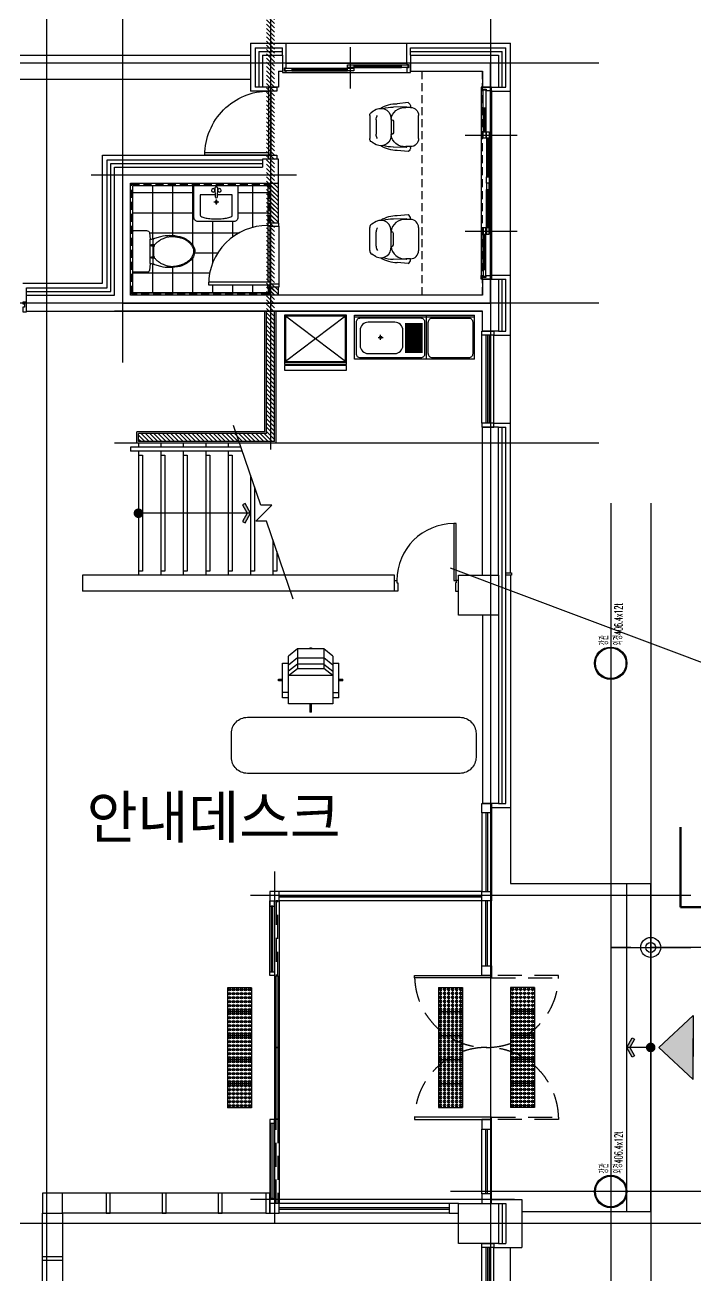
# Model space of a CAD drawing. Header units: millimetres. Extents: x 10462777 to 22643323, y 453826 to 1389191.
# Drawn here: x 11345979 to 11354362, y 593155 to 608773 of the extents above; entities that cross this region are included whole.
import ezdxf
from ezdxf.enums import TextEntityAlignment as Align

# ---------------------------------------------------------------- set-up
doc = ezdxf.new("R2010")
doc.units = ezdxf.units.MM
doc.header["$LTSCALE"] = 200
doc.header["$MEASUREMENT"] = 0
for name, pattern in [('HID', [2.3, 1.5, -0.8]), ('HIDDEN', [3.75, 2.5, -1.25]), ('HIDDENX2', [0.75, 0.5, -0.25])]:
    doc.linetypes.add(name, pattern=pattern)
doc.layers.get('0').update_dxf_attribs({"linetype": 'CONTINUOUS'})
for name, color, linetype in [('1CONTINUOUS', 1, 'CONTINUOUS'), ('4', 4, 'CONTINUOUS'), ('CEN', 1, 'CONTINUOUS'), ('COL', 2, 'CONTINUOUS'), ('column', 2, 'CONTINUOUS'), ('DIM', 4, 'CONTINUOUS'), ('door', 4, 'CONTINUOUS'), ('DOR', 6, 'CONTINUOUS'), ('E1', 4, 'CONTINUOUS'), ('EL', 9, 'CONTINUOUS'), ('ELE6', 7, 'CONTINUOUS'), ('FIN', 5, 'CONTINUOUS'), ('FUR', 8, 'CONTINUOUS'), ('HATCH', 8, 'CONTINUOUS'), ('hid', 7, 'HIDDEN'), ('park', 8, 'CONTINUOUS'), ('st', 8, 'CONTINUOUS'), ('TEX', 3, 'CONTINUOUS'), ('TEXT', 7, 'CONTINUOUS'), ('TOI', 8, 'CONTINUOUS'), ('WAL', 3, 'CONTINUOUS'), ('WID', 4, 'CONTINUOUS'), ('win', 6, 'CONTINUOUS'), ('WIN2', 5, 'CONTINUOUS'), ('단열재', 8, 'CONTINUOUS'), ('바닥타일', 5, 'CONTINUOUS'), ('외부마감', 5, 'CONTINUOUS')]:
    doc.layers.add(name, color=color, linetype=linetype)
doc.layers.add('No_Print', color=153, linetype='CONTINUOUS', plot=False)
doc.styles.add('HYwulM', font='txt.shx ', dxfattribs={"bigfont": ' whgtxt.shx'})
doc.styles.add('HY울릉도L', font='txt.shx ', dxfattribs={"bigfont": ' whgtxt.shx'})
doc.linetypes.add('BATTING', pattern='A,0.00254,-2.54,[134,ltypeshp.shx,S=2.54,R=0,X=-2.54,Y=0],-5.08,[134,ltypeshp.shx,S=2.54,R=180,X=2.54,Y=0],-2.54', length=10.16254)

# ---------------------------------------------------------------- blocks, each defined once
blk = doc.blocks.new('DIMDOT')
at = {"color": 4}
blk.add_line((-2, 0), (2, 0), dxfattribs=at)
at = {"color": 7}
for radius in [0.5, 0.25]:
    blk.add_circle((0, 0), radius, dxfattribs=at)
blk = doc.blocks.new('A$C59CD6F01')
at = {"color": 6}
for p, q in [((0, 300), (300, 300)), ((0, 0), (0, 300)), ((300, 0), (300, 300)), ((0, 0), (300, 0))]:
    blk.add_line(p, q, dxfattribs=at)
for centre in [(25, 275), (25, 225), (25, 175), (75, 275), (75, 225), (75, 175), (125, 275), (125, 225), (125, 175), (175, 275), (175, 225), (175, 175), (225, 275), (225, 225), (225, 175), (275, 275), (275, 225), (275, 175), (25, 125), (25, 75), (25, 25), (75, 125), (75, 75), (75, 25), (125, 125), (125, 75), (125, 25), (175, 125), (175, 75), (175, 25), (225, 125), (225, 75), (225, 25), (275, 125), (275, 75), (275, 25)]:
    blk.add_circle(centre, 10, dxfattribs=at)
at = {"layer": '1CONTINUOUS'}
for centre in [(25, 275), (25, 225), (25, 175), (75, 275), (75, 225), (75, 175), (125, 275), (125, 225), (125, 175), (175, 275), (175, 225), (175, 175), (225, 275), (225, 225), (225, 175), (275, 275), (275, 225), (275, 175), (25, 125), (25, 75), (25, 25), (75, 125), (75, 75), (75, 25), (125, 125), (125, 75), (125, 25), (175, 125), (175, 75), (175, 25), (225, 125), (225, 75), (225, 25), (275, 125), (275, 75), (275, 25)]:
    blk.add_circle(centre, 16, dxfattribs=at)
blk = doc.blocks.new('cha')
at = {"layer": '4', "color": 8}
for p, q in [((-441, 155), (-332, 247)), ((-332, 247), (0, 248)), ((-332, 247), (-331, 0)), ((-176, 260), (-176, 249)), ((-154, 260), (-176, 260)), ((-154, 260), (-154, 249)), ((-1, 247), (0, 0)), ((0, 248), (110, 154)), ((-441, 68), (-518, 66)), ((-518, -364), (-518, 66)), ((-441, 155), (-441, -441)), ((-441, 44), (-331, 132)), ((-331, 55), (-441, -33)), ((-441, -88), (-331, 0)), ((0, 132), (-331, 132)), ((-331, 55), (0, 55)), ((0, 0), (-331, 0)), ((0, 132), (110, 44)), ((0, 55), (110, -33)), ((110, -88), (0, 0)), ((110, -441), (110, 154)), ((188, 66), (110, 68)), ((188, -364), (188, 66)), ((-568, -154), (-568, -132)), ((-518, -132), (-568, -132)), ((-568, -154), (-518, -154)), ((-441, -88), (110, -88)), ((237, -132), (188, -132)), ((188, -154), (237, -154)), ((237, -154), (237, -132)), ((-441, -298), (-518, -298)), ((110, -298), (188, -298)), ((-518, -364), (-441, -364)), ((-441, -441), (110, -441)), ((-177, -546), (-177, -441)), ((-154, -441), (-154, -546)), ((110, -364), (188, -364)), ((-177, -546), (-154, -546))]:
    blk.add_line(p, q, dxfattribs=at)
blk = doc.blocks.new('2p-t204')
at = {"color": 0}
for p, q in [((-150, -217), (155, -217)), ((-150, -255), (150, -255)), ((-85, -235), (-65, -235)), ((-85, -265), (-85, -235)), ((-65, -265), (-85, -265)), ((-65, -235), (-65, -265)), ((65, -265), (65, -235)), ((65, -235), (85, -235)), ((85, -265), (65, -265)), ((85, -235), (85, -265))]:
    blk.add_line(p, q, dxfattribs=at)
blk.add_lwpolyline([(150, -217), (189, -350, -0.05768), (202, -461, -0.065122), (186, -587, -0.077906), (143, -683, -0.107177), (72, -754, -0.144137), (0, -776), (-67, -759, -0.107177), (-143, -683, -0.077906), (-186, -587, -0.065122), (-202, -461, -0.057645), (-189, -350), (-150, -217), (-155, -217), (-235, -210, -0.286796), (-260, -170), (-260, -10, -0.414214), (-250, 0), (250, 0, -0.414214), (260, -10), (260, -170, -0.286796), (235, -210), (150, -217)], format="xyb", dxfattribs=at)
blk.add_lwpolyline([(87, -276), (94, -282), (101, -288), (108, -295), (115, -303), (122, -312), (129, -321), (136, -331), (142, -340), (148, -350), (154, -360), (159, -370), (164, -381), (168, -391), (172, -401), (175, -411), (178, -421), (181, -431), (183, -441), (184, -450), (186, -459), (187, -468), (187, -475), (188, -482), (188, -487), (188, -491), (189, -495), (188, -497), (188, -499), (188, -502), (187, -504), (187, -508), (186, -512), (186, -517), (185, -524), (184, -531), (183, -539), (181, -548), (180, -556), (179, -565), (177, -573), (176, -582), (174, -589), (172, -597), (171, -604), (169, -610), (168, -615), (166, -620), (165, -624), (164, -627), (164, -629), (163, -631), (162, -633), (161, -635), (160, -636), (159, -639), (157, -641), (155, -645), (152, -649), (149, -654), (146, -659), (142, -665), (137, -672), (132, -678), (127, -685), (122, -692), (116, -699), (109, -706), (103, -712), (96, -719), (88, -725), (81, -731), (73, -737), (64, -742), (56, -746), (47, -750), (37, -753), (28, -756), (18, -757), (9, -758), (-1, -758), (-11, -758), (-22, -756), (-32, -754), (-41, -751), (-51, -747), (-60, -743), (-69, -738), (-78, -733), (-85, -728), (-93, -722), (-99, -716), (-105, -710), (-111, -703), (-117, -697), (-122, -690), (-127, -684), (-131, -677), (-136, -671), (-140, -664), (-144, -658), (-148, -651), (-151, -644), (-155, -638), (-158, -631), (-161, -624), (-164, -617), (-167, -610), (-169, -603), (-171, -595), (-174, -587), (-176, -580), (-178, -571), (-180, -563), (-182, -555), (-184, -546), (-186, -537), (-187, -528), (-189, -519), (-189, -509), (-190, -500), (-190, -490), (-190, -481), (-189, -471), (-188, -461), (-186, -451), (-184, -441), (-182, -431), (-179, -421), (-176, -411), (-172, -401), (-168, -391), (-164, -381), (-159, -370), (-154, -360), (-149, -350), (-143, -340), (-136, -331), (-129, -321), (-123, -312), (-115, -303), (-108, -295), (-101, -288), (-94, -282), (-87, -276), (-80, -272), (-74, -269), (-67, -267), (-61, -265), (-54, -264), (-48, -264), (-41, -264), (-33, -264), (-25, -264), (-17, -264), (-8, -264), (0, -264), (9, -264), (17, -264), (26, -264), (33, -264), (41, -264), (48, -264), (54, -264), (61, -265), (67, -267), (74, -269), (80, -272)], close=True, dxfattribs=at)
blk.add_lwpolyline([(155, -217), (150, -217)], dxfattribs=at)
for centre, start, end in [((-148, -267), 98.7037, 171.2963), ((148, -267), 8.7037, 81.2963)]:
    blk.add_arc(centre, 11.9, start, end, dxfattribs=at)
blk = doc.blocks.new('to-la-005-D-P')
for p, q in [((-204, -372), (-204, -117)), ((-204, -117), (-16, -117)), ((-35, -207), (27, -207)), ((-5, -238), (-5, -176))]:
    blk.add_line(p, q)
blk.add_lwpolyline([(-275, -400, 0.414214), (-225, -450), (225, -450, 0.414214), (275, -400), (275, 0), (-275, 0)], format="xyb", close=True)
for points in [[(7, -117), (196, -117), (196, -372, -0.272815), (188, -385, -0.070145), (137, -404, -0.03268), (78, -414, -0.023671), (-4, -417, -0.023671), (-87, -414, -0.03268), (-146, -404, -0.070145), (-197, -385, -0.272815), (-204, -372, -0.272815)], [(-19, -33), (-14, -147, 1), (6, -147), (10, -33)]]:
    blk.add_lwpolyline(points, format="xyb")
for centre, radius in [((-44, -61), 22.5), ((35, -61), 22.5), ((-4, -207), 15)]:
    blk.add_circle(centre, radius)
for centre, start, end in [((-4, -32), 90, 181.9092), ((-5, -32), 358.0908, 90)]:
    blk.add_arc(centre, 15, start, end)
blk = doc.blocks.new('1p-f401c')
for p, q in [((-144, 0), (144, 0)), ((-221, -81), (-187, -24)), ((-89, -80), (89, -80)), ((221, -81), (187, -24)), ((-254, -456), (-250, -296)), ((-92, -266), (92, -266)), ((-92, -266), (-92, -276)), ((-72, -296), (72, -296)), ((92, -266), (92, -276)), ((254, -456), (250, -296)), ((-305, -480), (-292, -342)), ((-249, -460), (-245, -460)), ((-245, -510), (-245, -450)), ((245, -510), (245, -450)), ((249, -460), (245, -460)), ((305, -480), (292, -342)), ((-255, -510), (-245, -510)), ((145, -610), (-145, -610)), ((255, -510), (245, -510))]:
    blk.add_line(p, q)
for centre, radius, start, end in [((-144, -50), 50, 90, 148.6894), ((144, -50), 50, 31.3106, 90), ((97, -341), 389, 148.2888, 180.2074), ((-104, -137), 130, 154.5277, 275.2851), ((-93, -162), 81.9, 87.541, 127.3766), ((93, -162), 81.9, 52.6234, 92.459), ((104, -137), 130, 264.7149, 25.4723), ((-97, -341), 389, 359.7926, 31.7112), ((164, -291), 414, 162.4, 180.0981), ((-75, -436), 171, 95.8834, 184.5751), ((-72, -276), 20, 180, 270), ((72, -276), 20, 270, 0), ((75, -436), 171, 355.4249, 84.1166), ((-164, -291), 414, 359.9019, 17.6), ((-249, -455), 5, 178.2759, 270), ((249, -455), 5, 270, 1.7241), ((-257, -457), 52.8, 205.4922, 272.5802), ((-145, -510), 100, 180, 270), ((145, -510), 100, 270, 0), ((257, -457), 52.8, 267.4198, 334.5078)]:
    blk.add_arc(centre, radius, start, end)
blk = doc.blocks.new('dfgsdtrsezra')
at = {"layer": '4', "color": 8}
for p, q in [((1928408, 1412677), (1928408, 1411177)), ((1928118, 1412352), (1928180, 1412352)), ((1928149, 1412382), (1928149, 1412320)), ((1927963, 1412043), (1927963, 1411827)), ((1927978, 1412043), (1927978, 1411827)), ((1927993, 1412043), (1927993, 1411827)), ((1928008, 1412043), (1928008, 1411827)), ((1928023, 1412043), (1928023, 1411827)), ((1928038, 1412043), (1928038, 1411827)), ((1928053, 1412043), (1928053, 1411827)), ((1928068, 1412043), (1928068, 1411827)), ((1928083, 1412043), (1928083, 1411827)), ((1928098, 1412043), (1928098, 1411827)), ((1928113, 1412043), (1928113, 1411827)), ((1928128, 1412043), (1928128, 1411827)), ((1928143, 1412043), (1928143, 1411827)), ((1928158, 1412043), (1928158, 1411827)), ((1928173, 1412043), (1928173, 1411827)), ((1928188, 1412043), (1928188, 1411827)), ((1928203, 1412043), (1928203, 1411827)), ((1928218, 1412043), (1928218, 1411827)), ((1928233, 1412043), (1928233, 1411827)), ((1928248, 1412043), (1928248, 1411827)), ((1928263, 1412043), (1928263, 1411827)), ((1928278, 1412043), (1928278, 1411827)), ((1928293, 1412043), (1928293, 1411827)), ((1928308, 1412043), (1928308, 1411827)), ((1928323, 1412043), (1928323, 1411827)), ((1927878, 1411777), (1928428, 1411777)), ((1927878, 1411777), (1928428, 1411777)), ((1927948, 1411757), (1928338, 1411757)), ((1928388, 1411707), (1928388, 1411247)), ((1927878, 1411177), (1928428, 1411177)), ((1927948, 1411197), (1928338, 1411197))]:
    blk.add_line(p, q, dxfattribs=at)
blk.add_lwpolyline([(1927878, 1411177), (1927878, 1412677), (1928428, 1412677), (1928428, 1411177)], dxfattribs=at)
for points in [[(1928388, 1412607, 0.414214), (1928338, 1412657), (1927948, 1412657, 0.414214), (1927898, 1412607), (1927898, 1411847, 0.414214), (1927948, 1411797), (1928338, 1411797, 0.414214), (1928388, 1411847)], [(1928238, 1412607), (1928048, 1412607, 0.414214), (1927948, 1412507), (1927948, 1412173, 0.414214), (1928048, 1412073), (1928238, 1412073, 0.414214), (1928338, 1412173), (1928338, 1412507, 0.414214)]]:
    blk.add_lwpolyline(points, format="xyb", close=True, dxfattribs=at)
blk.add_lwpolyline([(1927948, 1411757, 0.414215), (1927898, 1411707), (1927898, 1411247, 0.414215), (1927948, 1411197)], format="xyb", dxfattribs=at)
blk.add_circle((1928149, 1412351), 15, dxfattribs=at)
for centre, start, end in [((1928338, 1411707), 0, 90.0002), ((1928338, 1411247), 269.9998, 0)]:
    blk.add_arc(centre, 50, start, end, dxfattribs=at)
blk = doc.blocks.new('강관406.4')
at = {"layer": 'COL'}
for radius in [203, 191]:
    blk.add_circle((1905199, 1189268), radius, dxfattribs=at)
at = {"layer": 'No_Print', "style": 'HYwulM', "width": 0.5}
for s, p in [('강관', (1905423, 1189348)), ('외경406.4x12t', (1905423, 1189172))]:
    blk.add_text(s, height=100, dxfattribs=at).set_placement(p, align=Align.MIDDLE_LEFT)

msp = doc.modelspace()

# ---------------------------------------------------------------- hatches: boundary and pattern name
at = {"layer": 'E1'}
for points in [[(11353896.32522, 595998.38493), (11354328.38833, 595598.46931), (11354328.38833, 596110.36126), (11354328.38833, 596398.30056)], [(11353896.32522, 595998.38493), (11354328.38833, 596398.30056), (11354328.38833, 595886.40861), (11354328.38833, 595598.46931)]]:
    msp.add_hatch(color=256, dxfattribs=at).paths.add_polyline_path(points)
at = {"layer": 'HATCH', "ltscale": 10}
h = msp.add_hatch(dxfattribs=at)
h.set_pattern_fill('ANSI31', color=256, scale=300, angle=810, style=0)
h.set_pattern_definition([(135, (11341196.247, 605978.156), (-26.5165, -26.5165), [])])
edge = h.paths.add_edge_path()
edge.add_line((11348996.32522, 616685.39118), (11349096.32522, 616685.39118))
edge.add_line((11349096.32522, 603568.38494), (11349096.32522, 605198.38494))
edge.add_line((11349096.32522, 603568.38494), (11347396.32522, 603568.38494))
edge.add_line((11347396.32522, 603568.38494), (11347396.32522, 603668.38494))
edge.add_line((11348996.32522, 603668.38494), (11347396.32522, 603668.38494))
edge.add_line((11348996.32522, 603668.38494), (11348996.32522, 605198.38494))
h = msp.add_hatch(dxfattribs=at)
h.set_pattern_fill('ANSI31', color=256, scale=300, angle=810, style=0)
h.set_pattern_definition([(135, (11349046.325, 605398.385), (-26.5165, -26.5165), [])])
h.paths.add_polyline_path([(11349146.32522, 605398.38494), (11349146.32522, 605498.38494), (11349046.32522, 605498.38494), (11349046.32522, 605398.38494)])
h.paths.add_polyline_path([(11349146.32522, 606798.38494), (11349046.32522, 606798.38494), (11349046.32522, 606298.38494), (11349146.32522, 606298.38494)])
at = {"layer": 'st'}
for points in [[(11348728.5166, 602553.38494), (11348796.32522, 602673.38494), (11348728.5166, 602793.38494), (11348698.045, 602776.16629), (11348756.12385, 602673.38494), (11348698.045, 602570.60358)], [(11353564.13385, 595878.57307), (11353496.32522, 595998.57307), (11353564.13385, 596118.57307), (11353594.60545, 596101.35443), (11353536.5266, 595998.57307), (11353594.60545, 595895.79172)]]:
    msp.add_hatch(color=256, dxfattribs=at).paths.add_polyline_path(points)
at = {"layer": '바닥타일', "ltscale": 10}
h = msp.add_hatch(dxfattribs=at)
h.set_pattern_fill('NET', color=256, scale=2000, angle=810, style=0)
h.set_pattern_definition([(90, (11347326.33, 605428.38), (-250, 1e-13), []), (180, (11347326.33, 605428.38), (-2e-13, -250), [])])
h.paths.add_polyline_path([(11347326.32522, 606768.38494), (11347326.32522, 606193.84497, -0.414215073), (11347336.32522, 606203.84503), (11347496.32522, 606203.84503, -0.2867962264), (11347536.32522, 606178.84503), (11347543.69483, 606094.09462), (11347675.91535, 606133.06488, -0.0576804472), (11347787.36058, 606145.96422, -0.0651217556), (11347912.83923, 606129.55183, -0.0779057808), (11348009.7915, 606086.76428, -0.1071770937), (11348080.69225, 606015.96902, -0.1441367949), (11348101.9254, 605943.84301), (11348085.3601, 605876.37791, -0.1071770937), (11348009.7915, 605800.92173, -0.0779057808), (11347912.83923, 605758.13418, -0.0651217556), (11347787.36058, 605741.72179, -0.057644994), (11347675.98249, 605754.60538), (11347543.69483, 605793.59543), (11347543.26706, 605788.67617), (11347536.32522, 605708.84503, -0.2867962264), (11347496.32522, 605683.84503), (11347336.32522, 605683.84503, -0.4142135624), (11347326.32522, 605693.84503), (11347326.32522, 605428.38494), (11349016.32522, 605428.38494), (11349016.32522, 605498.38494), (11349011.32522, 605498.38494), (11349011.32522, 605528.38494), (11348271.32522, 605528.38494, -0.4142135624), (11349011.32522, 606268.38494), (11349011.32522, 606298.38494), (11349016.32522, 606768.38494), (11348639.47539, 606768.38494), (11348639.47539, 606368.38494, -0.4142135624), (11348589.47539, 606318.38494), (11348139.47539, 606318.38494, -0.4142135624), (11348089.47539, 606368.38494), (11348089.47539, 606768.38494)])

# ---------------------------------------------------------------- linework, layer by layer
at = {"layer": '4', "color": 8}
for p, q in [((11349983.82522, 604567.13494), (11349233.82522, 605135.88494)), ((11349983.82522, 605135.88494), (11349233.82522, 604567.13494))]:
    msp.add_line(p, q, dxfattribs=at)
at = {"layer": '4', "color": 8, "linetype": 'HIDDENX2'}
msp.add_lwpolyline([(11350941.32522, 608198.38494), (11351691.32522, 608198.38494), (11351691.32522, 605398.38494), (11350941.32522, 605398.38494)], close=True, dxfattribs=at)
at = {"layer": '4', "color": 8}
for points in [[(11349221.32522, 604529.63494), (11349996.32522, 604529.63494), (11349996.32522, 605148.38494), (11349221.32522, 605148.38494)], [(11349983.82522, 605135.88494), (11349233.82522, 605135.88494), (11349233.82522, 604567.13494), (11349983.82522, 604567.13494)], [(11349221.32522, 604517.13494), (11349221.32522, 604460.88494), (11349996.32522, 604460.88494), (11349996.32522, 604517.13494)]]:
    msp.add_lwpolyline(points, close=True, dxfattribs=at)
msp.add_lwpolyline([(11349221.32522, 604554.63494), (11349996.32522, 604554.63494)], dxfattribs=at)
msp.add_lwpolyline([(11348757.74626, 600123.29066), (11351413.86146, 600123.29066, -0.4142135624), (11351613.86146, 599923.29066), (11351613.86146, 599623.29066, -0.4142135624), (11351413.86146, 599423.29066), (11348757.74626, 599423.29066, -0.4142135624), (11348557.74626, 599623.29066), (11348557.74626, 599923.29066, -0.4142135624)], format="xyb", close=True, dxfattribs=at)
at = {"layer": 'CEN'}
for p, q in [((11346246.13708, 609298.38494), (11346246.13708, 576798.38493)), ((11347196.32522, 609298.38494), (11347196.32522, 604555.24177)), ((11349046.32522, 609298.38494), (11349046.32522, 603468.38494)), ((11351796.32522, 609298.38494), (11351796.32522, 576798.38493)), ((11353146.32522, 608298.38494), (11335146.32522, 608298.38494)), ((11349371.34364, 606898.38494), (11346807.30584, 606898.38494)), ((11353146.32522, 605298.38494), (11335146.32522, 605298.38494)), ((11353146.32522, 603548.38494), (11347096.32522, 603548.38494)), ((11353296.32522, 602798.38494), (11353296.32522, 592798.38493)), ((11353796.32522, 602798.38494), (11353796.32522, 592798.38493)), ((11365796.32522, 596535.22704), (11351296.32522, 601986.35486)), ((11353796.32522, 598398.57308), (11353796.32522, 593298.57307)), ((11349096.32522, 598198.57308), (11349096.32522, 593798.57307)), ((11354296.32522, 597898.57308), (11348796.32522, 597898.57308)), ((11365796.32522, 594198.38494), (11351296.32522, 594198.38494)), ((11352096.32522, 594098.57308), (11348796.32522, 594098.57308)), ((11354296.32522, 593798.38493), (11335146.32522, 593798.38493)), ((11365796.32522, 593798.38494), (11350796.32522, 593798.38494))]:
    msp.add_line(p, q, dxfattribs=at)
msp.add_lwpolyline([(11347196.32522, 608298.38494), (11347196.32522, 605298.38494), (11351796.32522, 605298.38494), (11351796.32522, 608298.38494)], close=True, dxfattribs=at)
at = {"layer": 'COL'}
for p, q in [((11348946.32522, 608398.38494), (11348946.32522, 607998.38494)), ((11348946.32522, 608398.38494), (11349196.32522, 608398.38494)), ((11349196.32522, 608398.38494), (11349196.32522, 608198.38494)), ((11350796.32522, 608398.38494), (11350796.32522, 608198.38494)), ((11350796.32522, 608398.38494), (11351896.32522, 608398.38494)), ((11351896.32522, 608398.38494), (11351896.32522, 607998.38494)), ((11349146.32522, 608198.38494), (11349146.32522, 607998.38494)), ((11349146.32522, 608198.38494), (11349196.32522, 608198.38494)), ((11350796.32522, 608198.38494), (11351696.32522, 608198.38494)), ((11351696.32522, 608198.38494), (11351696.32522, 607998.38494)), ((11349146.32522, 607998.38494), (11348946.32522, 607998.38494)), ((11351696.32522, 607998.38494), (11351896.32522, 607998.38494)), ((11348946.32522, 607098.38494), (11348946.32522, 606998.38494)), ((11349146.32522, 607098.38494), (11348946.32522, 607098.38494)), ((11349146.32522, 606798.38494), (11349146.32522, 607098.38494)), ((11347096.32522, 605398.38494), (11347096.32522, 606998.38494)), ((11347096.32522, 606998.38494), (11348946.32522, 606998.38494)), ((11347296.32522, 605398.38494), (11347296.32522, 606798.38494)), ((11347296.32522, 606798.38494), (11349146.32522, 606798.38494)), ((11351696.32522, 605598.38494), (11351696.32522, 605398.38494)), ((11351696.32522, 605598.38494), (11351896.32522, 605598.38494)), ((11351896.32522, 605598.38494), (11351896.32522, 604948.38494)), ((11345996.32522, 605398.38494), (11347096.32522, 605398.38494)), ((11345996.32522, 605198.38494), (11345996.32522, 605398.38494)), ((11351696.32522, 605398.38494), (11347296.32522, 605398.38494)), ((11345996.32522, 605198.38494), (11351696.32522, 605198.38494)), ((11351696.32522, 605198.38494), (11347096.32522, 605198.38494)), ((11351696.32522, 604948.38494), (11351696.32522, 605198.38494)), ((11351896.32522, 604948.38494), (11351696.32522, 604948.38494)), ((11351696.32522, 601898.38494), (11351696.32522, 603748.38494)), ((11351896.32522, 603748.38494), (11351696.32522, 603748.38494)), ((11351896.32522, 601898.38494), (11351896.32522, 603748.38494)), ((11350596.32522, 601898.38494), (11346696.13708, 601898.38494)), ((11346696.13708, 601898.38494), (11346696.13708, 601698.38494)), ((11350596.32522, 601698.38494), (11346696.13708, 601698.38494)), ((11351696.32522, 601398.38494), (11351696.32522, 599048.57308)), ((11351896.32522, 601398.38494), (11351896.32522, 599048.57308)), ((11351896.32522, 599048.57308), (11351696.32522, 599048.57308))]:
    msp.add_line(p, q, dxfattribs=at)
at = {"layer": 'COL', "ltscale": 10}
msp.add_line((11350596.32522, 601698.38494), (11350596.32522, 601898.38494), dxfattribs=at)
at = {"layer": 'column'}
for p, q in [((11351396.32522, 593548.38493), (11351396.32522, 594048.38493)), ((11351396.32522, 594048.38493), (11351896.32522, 594048.38493)), ((11351896.32522, 594048.38493), (11351896.32522, 593548.38493)), ((11351896.32522, 593548.38493), (11351396.32522, 593548.38493))]:
    msp.add_line(p, q, dxfattribs=at)
msp.add_lwpolyline([(11351896.32522, 601398.38494), (11351396.32522, 601398.38494), (11351396.32522, 601898.38494), (11351896.32522, 601898.38494), (11351896.32522, 601398.38494)], dxfattribs=at)
at = {"layer": 'DIM', "color": 7}
for p, q in [((11353796.32522, 597289.11038), (11353796.32522, 597748.38504)), ((11353546.32522, 597248.38504), (11353296.32522, 597248.38504)), ((11359896.32538, 597248.38504), (11353796.32522, 597248.38504))]:
    msp.add_line(p, q, dxfattribs=at)
at = {"layer": 'door', "color": 8}
for p, q in [((11349026.32522, 607148.38494), (11349026.32522, 607948.38494)), ((11349056.32522, 607148.38494), (11349056.32522, 607948.38494)), ((11349011.32522, 606268.38494), (11349011.32522, 605558.38494)), ((11349041.32522, 605558.38494), (11349041.32522, 606258.38494)), ((11349151.32522, 606258.38494), (11349151.32522, 605538.38494))]:
    msp.add_line(p, q, dxfattribs=at)
at = {"layer": 'door'}
for points in [[(11348226.88792, 607178.38494), (11349026.32522, 607178.38494), (11349026.32522, 607148.38494), (11348226.32522, 607148.38494, -0.4142135624), (11349026.32522, 607948.38494)], [(11349011.32522, 606268.38494, 0.4142135624), (11348271.32522, 605528.38494), (11349041.32522, 605528.38494), (11349041.32522, 605558.38494), (11348271.93358, 605558.38494)]]:
    msp.add_lwpolyline(points, format="xyb", dxfattribs=at)
for points in [[(11349126.32522, 607998.38494), (11349126.32522, 607948.38494), (11349026.32522, 607948.38494), (11349026.32522, 607998.38494)], [(11349126.32522, 607148.38494), (11349126.32522, 607098.38494), (11349026.32522, 607098.38494), (11349026.32522, 607148.38494)], [(11349151.32522, 606258.38494), (11349151.32522, 606298.38494), (11349011.32522, 606298.38494), (11349011.32522, 606268.38494), (11349041.32522, 606268.38494), (11349041.32522, 606258.38494)], [(11349041.32522, 605538.38494), (11349151.32522, 605538.38494), (11349151.32522, 605498.38494), (11349011.32522, 605498.38494), (11349011.32522, 605528.38494), (11349041.32522, 605528.38494)], [(11351336.32522, 602544.1883), (11351336.32522, 601834.38494), (11351366.32522, 601834.38494), (11351366.32522, 602544.1883)]]:
    msp.add_lwpolyline(points, close=True, dxfattribs=at)
at = {"layer": 'door', "linetype": 'Continuous'}
for points in [[(11350636.32522, 601698.38494), (11350596.32522, 601698.38494), (11350596.32522, 601834.38494), (11350626.32522, 601834.38494), (11350626.32522, 601804.38494), (11350636.32522, 601804.38494)], [(11351356.32522, 601804.38494), (11351356.32522, 601698.38494), (11351396.32522, 601698.38494), (11351396.32522, 601834.38494), (11351366.32522, 601834.38494), (11351366.32522, 601804.38494)]]:
    msp.add_lwpolyline(points, close=True, dxfattribs=at)
at = {"layer": 'door'}
msp.add_arc((11351336.32522, 601834.38494), 709.85201, 90, 180, dxfattribs=at)
at = {"layer": 'DOR'}
for points in [[(11351806.32522, 596868.57308), (11350846.32522, 596868.57308), (11350846.32522, 596898.57308), (11351806.32522, 596898.57308)], [(11351806.32522, 595128.57307), (11350846.32522, 595128.57307), (11350846.32522, 595098.57307), (11351806.32522, 595098.57307)]]:
    msp.add_lwpolyline(points, close=True, dxfattribs=at)
at = {"layer": 'DOR', "color": 8, "linetype": 'HID'}
for points in [[(11351806.32522, 596868.57308), (11352646.32522, 596868.57308), (11352646.32522, 596898.57308), (11351806.32522, 596898.57308)], [(11351806.32522, 595128.57307), (11352646.32522, 595128.57307), (11352646.32522, 595098.57307), (11351806.32522, 595098.57307)]]:
    msp.add_lwpolyline(points, close=True, dxfattribs=at)
for centre, start, end in [((11351746.32522, 596898.57308), 181.910213173, 358.089786827), ((11351746.32522, 595098.57307), 1.910213173, 178.089786827)]:
    msp.add_arc(centre, 900, start, end, dxfattribs=at)
at = {"layer": 'E1'}
for p, q in [((11353896.32522, 595998.38493), (11354328.38833, 596398.30056)), ((11353896.32522, 595998.38493), (11354328.38833, 596398.30056)), ((11354328.38833, 596398.30056), (11354328.38833, 595886.40861)), ((11354328.38833, 596398.30056), (11354328.38833, 595886.40861)), ((11353896.32522, 595998.38493), (11354328.38833, 595598.46931)), ((11353896.32522, 595998.38493), (11354328.38833, 595598.46931)), ((11354328.38833, 595598.46931), (11354328.38833, 596110.36126)), ((11354328.38833, 595598.46931), (11354328.38833, 596110.36126))]:
    msp.add_line(p, q, dxfattribs=at)
at = {"layer": 'EL'}
msp.add_lwpolyline([(11349328.08083, 601598.38494), (11348997.72225, 602573.38494), (11348861.32522, 602573.38494), (11349061.32522, 602773.38494), (11348924.9282, 602773.38494), (11348585.04288, 603768.38494)], dxfattribs=at)
at = {"layer": 'ELE6', "linetype": 'Continuous'}
for p, q in [((11336396.32522, 608398.38494), (11348796.32522, 608398.38494)), ((11342196.32522, 608098.38494), (11348796.32522, 608098.38494)), ((11352046.32522, 598998.57308), (11352046.32522, 598048.76122)), ((11352046.32522, 598048.76122), (11353796.32522, 598048.76122)), ((11353496.32522, 593948.38493), (11353496.32522, 598048.76122)), ((11353796.32522, 593948.38493), (11353796.32522, 598048.76122)), ((11352186.32522, 593948.38493), (11353796.32522, 593948.38493))]:
    msp.add_line(p, q, dxfattribs=at)
at = {"layer": 'FIN', "ltscale": 10}
for p, q in [((11349241.32522, 608548.38494), (11350751.32522, 608548.38494)), ((11352046.32522, 605648.38494), (11352046.32522, 607948.38494)), ((11352046.32522, 603798.38494), (11352046.32522, 604898.38494)), ((11352046.32522, 586098.38493), (11352046.32522, 593498.38493))]:
    msp.add_line(p, q, dxfattribs=at)
at = {"layer": 'HATCH', "linetype": 'HIDDENX2'}
for p, q in [((11347311.32522, 605413.38494), (11347311.32522, 606783.38494)), ((11347311.32522, 606783.38494), (11349031.32522, 606783.38494)), ((11349031.32522, 606298.38494), (11349031.32522, 606783.38494)), ((11349031.32522, 605413.38494), (11347311.32522, 605413.38494)), ((11349031.32522, 605498.38494), (11349031.32522, 605413.38494))]:
    msp.add_line(p, q, dxfattribs=at)
at = {"layer": 'HATCH'}
for p, q in [((11347326.32522, 605428.38494), (11347326.32522, 606768.38494)), ((11347326.32522, 606768.38494), (11349016.32522, 606768.38494)), ((11349016.32522, 606298.38494), (11349016.32522, 606768.38494)), ((11349016.32522, 605428.38494), (11347326.32522, 605428.38494)), ((11349016.32522, 605498.38494), (11349016.32522, 605428.38494))]:
    msp.add_line(p, q, dxfattribs=at)
at = {"layer": 'hid', "linetype": 'HID'}
for points in [[(11349136.32522, 596893.57308), (11349136.32522, 597828.76122), (11349116.32522, 597828.76122), (11349116.32522, 596893.57308)], [(11349136.32522, 595103.57308), (11349136.32522, 594048.38493), (11349116.32522, 594048.38493), (11349116.32522, 595103.57308)]]:
    msp.add_lwpolyline(points, close=True, dxfattribs=at)
at = {"layer": 'st'}
for p, q in [((11347296.32522, 603498.38494), (11347296.32522, 603448.38494)), ((11348677.27307, 603498.38494), (11347296.32522, 603498.38494)), ((11347396.32522, 603548.38494), (11347396.32522, 603498.38494)), ((11347676.32522, 603548.38494), (11347676.32522, 603498.38494)), ((11347956.32522, 603548.38494), (11347956.32522, 603498.38494)), ((11348236.32522, 603548.38494), (11348236.32522, 603498.38494)), ((11348516.32522, 603548.38494), (11348516.32522, 603498.38494)), ((11348694.35273, 603448.38494), (11347296.32522, 603448.38494)), ((11347396.32522, 603448.38494), (11347396.32522, 601898.38494)), ((11347676.32522, 603448.38494), (11347676.32522, 601898.38494)), ((11347956.32522, 603448.38494), (11347956.32522, 601898.38494)), ((11348236.32522, 603448.38494), (11348236.32522, 601898.38494)), ((11348516.32522, 603448.38494), (11348516.32522, 601898.38494)), ((11348796.32522, 603149.86475), (11348796.32522, 601898.38494)), ((11348796.32522, 602673.38494), (11347396.32522, 602673.38494)), ((11349076.32522, 602341.40095), (11349076.32522, 601898.38494)), ((11353796.32522, 595998.57307), (11353496.32523, 595998.57307))]:
    msp.add_line(p, q, dxfattribs=at)
at = {"layer": 'st', "ltscale": 10}
for p, q in [((11348986.32522, 594178.38493), (11346446.13708, 594178.38493)), ((11346196.13708, 591798.29086), (11346196.13708, 593928.38493)), ((11348986.32522, 593928.38493), (11346446.13708, 593928.38493)), ((11346446.13708, 593928.38493), (11346446.13708, 591798.29086))]:
    msp.add_line(p, q, dxfattribs=at)
at = {"layer": 'st'}
for points in [[(11347396.32522, 603398.38494), (11347446.32522, 603398.38494), (11347446.32522, 601948.38494), (11347396.32522, 601948.38494)], [(11347676.32522, 603398.38494), (11347726.32522, 603398.38494), (11347726.32522, 601948.38494), (11347676.32522, 601948.38494)], [(11347956.32522, 603398.38494), (11348006.32522, 603398.38494), (11348006.32522, 601948.38494), (11347956.32522, 601948.38494)], [(11348236.32522, 603398.38494), (11348286.32522, 603398.38494), (11348286.32522, 601948.38494), (11348236.32522, 601948.38494)], [(11348516.32522, 603398.38494), (11348566.32522, 603398.38494), (11348566.32522, 601948.38494), (11348516.32522, 601948.38494)], [(11348846.32522, 603003.49185), (11348846.32522, 601948.38494), (11348796.32522, 601948.38494)], [(11349126.32522, 602193.83403), (11349126.32522, 601948.38494), (11349076.32522, 601948.38494)]]:
    msp.add_lwpolyline(points, dxfattribs=at)
at = {"layer": 'st', "const_width": 60}
for points in [[(11347396.32522, 602643.38494, 1), (11347396.32522, 602703.38494, 1)], [(11353796.32522, 595968.57307, 1), (11353796.32522, 596028.57307, 1)]]:
    msp.add_lwpolyline(points, format="xyb", close=True, dxfattribs=at)
at = {"layer": 'st'}
for points in [[(11348728.5166, 602553.38494), (11348796.32522, 602673.38494), (11348728.5166, 602793.38494), (11348698.045, 602776.16629), (11348756.12385, 602673.38494), (11348698.045, 602570.60358)], [(11353564.13385, 595878.57307), (11353496.32522, 595998.57307), (11353564.13385, 596118.57307), (11353594.60545, 596101.35443), (11353536.5266, 595998.57307), (11353594.60545, 595895.79172)]]:
    msp.add_lwpolyline(points, close=True, dxfattribs=at)
at = {"layer": 'TOI'}
for p, q in [((11348976.32522, 603688.38494), (11348976.32522, 605198.38494)), ((11349116.32522, 603548.38494), (11349116.32522, 605198.38494)), ((11348976.32522, 603688.38494), (11347376.32522, 603688.38494)), ((11347376.32522, 603548.38494), (11347376.32522, 603688.38494)), ((11349116.32522, 603548.38494), (11347376.32522, 603548.38494))]:
    msp.add_line(p, q, dxfattribs=at)
at = {"layer": 'WAL', "linetype": 'ByBlock'}
for p, q in [((11349046.32522, 606298.38494), (11349046.32522, 606798.38494)), ((11349146.32522, 606298.38494), (11349146.32522, 606798.38494)), ((11349146.32522, 606298.38494), (11349046.32522, 606298.38494)), ((11349146.32522, 605498.38494), (11349046.32522, 605498.38494)), ((11349046.32522, 605398.38494), (11349046.32522, 605498.38494)), ((11349146.32522, 605398.38494), (11349146.32522, 605498.38494)), ((11348996.32522, 603668.38494), (11348996.32522, 605198.38494)), ((11349096.32522, 603568.38494), (11349096.32522, 605198.38494)), ((11348996.32522, 603668.38494), (11347396.32522, 603668.38494)), ((11347396.32522, 603568.38494), (11347396.32522, 603668.38494)), ((11349096.32522, 603568.38494), (11347396.32522, 603568.38494))]:
    msp.add_line(p, q, dxfattribs=at)
at = {"layer": 'WID'}
for p, q in [((11350046.32522, 607978.38494), (11350046.32522, 608498.38494)), ((11349241.32522, 608298.38494), (11350751.32522, 608298.38494)), ((11349241.32522, 608178.38494), (11350751.32522, 608178.38494)), ((11349311.32522, 608235.38494), (11350006.32522, 608235.38494)), ((11349311.32522, 608217.38494), (11350006.32522, 608217.38494)), ((11349311.32522, 608200.38494), (11350006.32522, 608200.38494)), ((11350086.32522, 608276.38494), (11350681.32522, 608276.38494)), ((11350086.32522, 608258.38494), (11350681.32522, 608258.38494)), ((11350086.32522, 608241.38494), (11350681.32522, 608241.38494)), ((11351676.32522, 607953.38494), (11351676.32522, 605643.38494)), ((11351806.32522, 607953.38494), (11351806.32522, 605643.38494)), ((11351703.32522, 607733.38494), (11351703.32522, 607438.38494)), ((11351720.32522, 607733.38494), (11351720.32522, 607438.38494)), ((11351738.32522, 607733.38494), (11351738.32522, 607438.38494)), ((11351476.32522, 607398.38494), (11352126.32522, 607398.38494)), ((11351744.32522, 607358.38494), (11351744.32522, 606878.38494)), ((11351761.32522, 607358.38494), (11351761.32522, 606878.38494)), ((11351779.32522, 607358.38494), (11351779.32522, 606878.38494)), ((11351744.32522, 606238.38494), (11351744.32522, 606718.38494)), ((11351761.32522, 606238.38494), (11351761.32522, 606718.38494)), ((11351779.32522, 606238.38494), (11351779.32522, 606718.38494)), ((11351476.32522, 606198.38494), (11352126.32522, 606198.38494)), ((11351703.32522, 605713.38494), (11351703.32522, 606158.38494)), ((11351720.32522, 605713.38494), (11351720.32522, 606158.38494)), ((11351738.32522, 605713.38494), (11351738.32522, 606158.38494)), ((11349036.32522, 596898.57308), (11349036.32522, 597828.76122)), ((11349096.32522, 597828.76122), (11349096.32522, 594048.38493)), ((11349156.32522, 597828.76122), (11349156.32522, 594048.38493)), ((11349036.32522, 595098.57308), (11349036.32522, 594048.38493))]:
    msp.add_line(p, q, dxfattribs=at)
for points in [[(11349196.32522, 608178.38494), (11349241.32522, 608178.38494), (11349241.32522, 608197.38494), (11349221.32522, 608197.38494), (11349221.32522, 608238.38494), (11349241.32522, 608238.38494), (11349241.32522, 608298.38494), (11349196.32522, 608298.38494)], [(11349231.32522, 608235.38494), (11349311.32522, 608235.38494), (11349311.32522, 608200.38494), (11349231.32522, 608200.38494)], [(11350006.32522, 608276.38494), (11350086.32522, 608276.38494), (11350086.32522, 608241.38494), (11350006.32522, 608241.38494)], [(11350006.32522, 608235.38494), (11350086.32522, 608235.38494), (11350086.32522, 608200.38494), (11350006.32522, 608200.38494)], [(11350681.32522, 608276.38494), (11350761.32522, 608276.38494), (11350761.32522, 608241.38494), (11350681.32522, 608241.38494)], [(11350796.32522, 608298.38494), (11350751.32522, 608298.38494), (11350751.32522, 608279.38494), (11350771.32522, 608279.38494), (11350771.32522, 608238.38494), (11350751.32522, 608238.38494), (11350751.32522, 608178.38494), (11350796.32522, 608178.38494)], [(11351676.32522, 607998.38494), (11351676.32522, 607953.38494), (11351700.32522, 607953.38494), (11351700.32522, 607973.38494), (11351741.32522, 607973.38494), (11351741.32522, 607953.38494), (11351806.32522, 607953.38494), (11351806.32522, 607998.38494)], [(11351738.32522, 607963.38494), (11351738.32522, 607733.38494), (11351703.32522, 607733.38494), (11351703.32522, 607963.38494)], [(11351738.32522, 607438.38494), (11351738.32522, 607358.38494), (11351703.32522, 607358.38494), (11351703.32522, 607438.38494)], [(11351779.32522, 607438.38494), (11351779.32522, 607358.38494), (11351744.32522, 607358.38494), (11351744.32522, 607438.38494)], [(11351779.32522, 606878.38494), (11351779.32522, 606798.38494), (11351744.32522, 606798.38494), (11351744.32522, 606878.38494)], [(11351779.32522, 606718.38494), (11351779.32522, 606798.38494), (11351744.32522, 606798.38494), (11351744.32522, 606718.38494)], [(11351738.32522, 606158.38494), (11351738.32522, 606238.38494), (11351703.32522, 606238.38494), (11351703.32522, 606158.38494)], [(11351779.32522, 606158.38494), (11351779.32522, 606238.38494), (11351744.32522, 606238.38494), (11351744.32522, 606158.38494)], [(11351738.32522, 605633.38494), (11351738.32522, 605713.38494), (11351703.32522, 605713.38494), (11351703.32522, 605633.38494)], [(11351676.32522, 605598.38494), (11351676.32522, 605643.38494), (11351700.32522, 605643.38494), (11351700.32522, 605623.38494), (11351741.32522, 605623.38494), (11351741.32522, 605643.38494), (11351806.32522, 605643.38494), (11351806.32522, 605598.38494)], [(11345996.32522, 605308.38494), (11345951.32522, 605308.38494), (11345951.32522, 605289.38494), (11345971.32522, 605289.38494), (11345971.32522, 605248.38494), (11345951.32522, 605248.38494), (11345951.32522, 605188.38494), (11345996.32522, 605188.38494)], [(11349036.32522, 596898.57308), (11349036.32522, 596943.57308), (11349096.32522, 596943.57308), (11349096.32522, 596898.57308)], [(11349036.32522, 595098.57308), (11349036.32522, 595053.57308), (11349096.32522, 595053.57308), (11349096.32522, 595098.57308)]]:
    msp.add_lwpolyline(points, close=True, dxfattribs=at)
for points in [[(11349036.32522, 597828.76122), (11349036.32522, 597764.76122), (11349096.32522, 597764.76122), (11349096.32522, 597828.76122)], [(11349036.32522, 594048.38493), (11349036.32522, 594112.38493), (11349096.32522, 594112.38493), (11349096.32522, 594048.38493)]]:
    msp.add_lwpolyline(points, dxfattribs=at)
at = {"layer": 'WID', "color": 9}
for points in [[(11349076.32522, 596943.57308), (11349076.32522, 597764.76122), (11349056.32522, 597764.76122), (11349056.32522, 596943.57308)], [(11349136.32522, 596893.57308), (11349136.32522, 595998.57308), (11349116.32522, 595998.57308), (11349116.32522, 596893.57308)], [(11349136.32522, 595998.57308), (11349136.32522, 595103.57308), (11349116.32522, 595103.57308), (11349116.32522, 595998.57308)], [(11349076.32522, 595053.57308), (11349076.32522, 594112.38493), (11349056.32522, 594112.38493), (11349056.32522, 595053.57308)]]:
    msp.add_lwpolyline(points, close=True, dxfattribs=at)
at = {"layer": 'win'}
for p, q in [((11351686.32522, 603798.38494), (11351686.32522, 604898.38494)), ((11351836.32522, 603798.38494), (11351836.32522, 604898.38494)), ((11351686.32522, 598928.57308), (11351686.32522, 597948.76122)), ((11351806.32522, 598928.57308), (11351806.32522, 597948.76122)), ((11351686.32522, 597948.76122), (11349156.32522, 597948.76122)), ((11351686.32522, 597828.76122), (11349156.32522, 597828.76122)), ((11351686.32522, 597018.57308), (11351686.32522, 597828.76122)), ((11351806.32522, 597018.57308), (11351806.32522, 597828.76122)), ((11351686.32522, 594168.38493), (11351686.32522, 594978.57307)), ((11351806.32522, 594168.38493), (11351806.32522, 594978.57307)), ((11351276.32522, 594048.38493), (11349156.32522, 594048.38493)), ((11351276.32522, 593928.38493), (11349156.32522, 593928.38493)), ((11351686.32522, 592323.38493), (11351686.32522, 593498.57307)), ((11351836.32522, 592323.38493), (11351836.32522, 593498.57307))]:
    msp.add_line(p, q, dxfattribs=at)
for points in [[(11351686.32522, 604898.38494), (11351686.32522, 604948.38494), (11351836.32522, 604948.38494), (11351836.32522, 604898.38494)], [(11351686.32522, 603798.38494), (11351686.32522, 603748.38494), (11351836.32522, 603748.38494), (11351836.32522, 603798.38494)], [(11349036.32522, 597948.76122), (11349036.32522, 597828.76122), (11349156.32522, 597828.76122), (11349156.32522, 597948.76122)], [(11346446.13708, 593928.38493), (11346446.13708, 594178.38493), (11346196.13708, 594178.38493), (11346196.13708, 593928.38493)], [(11346991.23115, 593928.38493), (11347041.23115, 593928.38493), (11347041.23115, 594178.38493), (11346991.23115, 594178.38493)], [(11347691.23115, 593928.38493), (11347741.23115, 593928.38493), (11347741.23115, 594178.38493), (11347691.23115, 594178.38493)], [(11348391.23115, 593928.38493), (11348441.23115, 593928.38493), (11348441.23115, 594178.38493), (11348391.23115, 594178.38493)], [(11348986.32522, 593928.38493), (11349036.32522, 593928.38493), (11349036.32522, 594178.38493), (11348986.32522, 594178.38493)], [(11349036.32522, 594048.38493), (11349036.32522, 593928.38493), (11349156.32522, 593928.38493), (11349156.32522, 594048.38493)], [(11351276.32522, 594048.38493), (11351276.32522, 593928.38493), (11351396.32522, 593928.38493), (11351396.32522, 594048.38493)], [(11351686.32522, 593498.57307), (11351686.32522, 593548.57307), (11351836.32522, 593548.57307), (11351836.32522, 593498.57307)], [(11346446.13708, 593388.24382), (11346446.13708, 593338.24382), (11346196.13708, 593338.24382), (11346196.13708, 593388.24382)]]:
    msp.add_lwpolyline(points, close=True, dxfattribs=at)
for points in [[(11351686.32522, 598928.57308), (11351686.32522, 599048.57308), (11351806.32522, 599048.57308), (11351806.32522, 598928.57308), (11351686.32522, 598928.57308)], [(11351686.32522, 597828.76122), (11351686.32522, 597948.76122), (11351806.32522, 597948.76122), (11351806.32522, 597828.76122), (11351686.32522, 597828.76122)], [(11351686.32522, 596898.57308), (11351686.32522, 597018.57308), (11351806.32522, 597018.57308), (11351806.32522, 596898.57308), (11351686.32522, 596898.57308)], [(11351686.32522, 595098.57307), (11351686.32522, 594978.57307), (11351806.32522, 594978.57307), (11351806.32522, 595098.57307), (11351686.32522, 595098.57307)], [(11351686.32522, 594168.38493), (11351686.32522, 594048.38493), (11351806.32522, 594048.38493), (11351806.32522, 594168.38493), (11351686.32522, 594168.38493)]]:
    msp.add_lwpolyline(points, dxfattribs=at)
at = {"layer": 'WIN2'}
for p, q in [((11351741.32522, 603798.38494), (11351741.32522, 604898.38494)), ((11351761.32522, 603798.38494), (11351761.32522, 604898.38494)), ((11351781.32522, 603798.38494), (11351781.32522, 604898.38494)), ((11351736.32522, 598928.57308), (11351736.32522, 597948.76122)), ((11351756.32522, 598928.57308), (11351756.32522, 597948.76122)), ((11349156.32522, 597898.76122), (11351686.32522, 597898.76122)), ((11349156.32522, 597878.76122), (11351686.32522, 597878.76122)), ((11351736.32522, 597018.57308), (11351736.32522, 597828.76122)), ((11351756.32522, 597018.57308), (11351756.32522, 597828.76122)), ((11351736.32522, 594168.38493), (11351736.32522, 594978.57307)), ((11351756.32522, 594168.38493), (11351756.32522, 594978.57307)), ((11349156.32522, 593998.38493), (11351276.32522, 593998.38493)), ((11349156.32522, 593978.38493), (11351276.32522, 593978.38493)), ((11351741.32522, 592323.38493), (11351741.32522, 593498.57307)), ((11351761.32522, 592323.38493), (11351761.32522, 593498.57307)), ((11351781.32522, 592323.38493), (11351781.32522, 593498.57307))]:
    msp.add_line(p, q, dxfattribs=at)
at = {"layer": '단열재'}
for p, q in [((11348856.32522, 608488.38494), (11348856.32522, 607998.38494)), ((11348856.32522, 608488.38494), (11349196.32522, 608488.38494)), ((11349196.32522, 608398.38494), (11349196.32522, 608488.38494)), ((11350796.32522, 608488.38494), (11351986.32522, 608488.38494)), ((11350796.32522, 608398.38494), (11350796.32522, 608488.38494)), ((11351986.32522, 607998.38494), (11351986.32522, 608488.38494)), ((11348946.32522, 607998.38494), (11348856.32522, 607998.38494)), ((11351896.32522, 607998.38494), (11351986.32522, 607998.38494)), ((11347006.32522, 605488.38494), (11347006.32522, 607088.38494)), ((11347006.32522, 607088.38494), (11348946.32522, 607088.38494)), ((11351896.32522, 605598.38494), (11351986.32522, 605598.38494)), ((11351986.32522, 604948.38494), (11351986.32522, 605598.38494)), ((11345996.32522, 605488.38494), (11347006.32522, 605488.38494)), ((11351896.32522, 604948.38494), (11351986.32522, 604948.38494)), ((11351896.32522, 603748.38494), (11351986.32522, 603748.38494)), ((11351986.32522, 599048.57308), (11351986.32522, 603748.38494)), ((11351896.32522, 599048.57308), (11351986.32522, 599048.57308)), ((11351896.32522, 594048.38493), (11351986.32522, 594048.38493)), ((11351986.32522, 594048.38493), (11351986.32522, 593548.38493)), ((11351896.32522, 593548.38493), (11351986.32522, 593548.38493))]:
    msp.add_line(p, q, dxfattribs=at)
at = {"layer": '단열재', "linetype": 'BATTING', "ltscale": 0.045}
for p, q in [((11348901.32522, 608443.38494), (11348901.32522, 607998.38494)), ((11348901.32522, 608443.38494), (11349196.32522, 608443.38494)), ((11350796.32522, 608443.38494), (11351941.32522, 608443.38494)), ((11351941.32522, 607998.38494), (11351941.32522, 608443.38494)), ((11347051.32522, 605443.38494), (11347051.32522, 607043.38494)), ((11347051.32522, 607043.38494), (11348946.32522, 607043.38494)), ((11351941.32522, 604948.38494), (11351941.32522, 605598.38494)), ((11345996.32522, 605443.38494), (11347051.32522, 605443.38494)), ((11351941.32522, 599048.57308), (11351941.32522, 603748.38494)), ((11351941.32522, 594048.38493), (11351941.32522, 593548.38493))]:
    msp.add_line(p, q, dxfattribs=at)
at = {"layer": '외부마감'}
for p, q in [((11348796.32522, 608548.38494), (11348796.32522, 607948.38494)), ((11348796.32522, 608548.38494), (11349241.32522, 608548.38494)), ((11349241.32522, 608298.38494), (11349241.32522, 608548.38494)), ((11350751.32522, 608548.38494), (11352046.32522, 608548.38494)), ((11350751.32522, 608298.38494), (11350751.32522, 608548.38494)), ((11352046.32522, 607948.38494), (11352046.32522, 608548.38494)), ((11349026.32522, 607948.38494), (11348796.32522, 607948.38494)), ((11351806.32522, 607948.38494), (11352046.32522, 607948.38494)), ((11346946.32522, 605548.38494), (11346946.32522, 607148.38494)), ((11346946.32522, 607148.38494), (11349026.32522, 607148.38494)), ((11345951.32522, 605548.38494), (11346946.32522, 605548.38494)), ((11351806.32522, 605648.38494), (11352046.32522, 605648.38494)), ((11352046.32522, 604898.38494), (11352046.32522, 605648.38494)), ((11345996.32522, 605398.38494), (11345996.32522, 605488.38494)), ((11351836.32522, 604898.38494), (11352046.32522, 604898.38494)), ((11351836.32522, 603798.38494), (11352046.32522, 603798.38494)), ((11352046.32522, 601928.38494), (11352046.32522, 603798.38494)), ((11351806.32522, 594098.38493), (11352186.32522, 594098.38493)), ((11352186.32522, 594098.38493), (11352186.32522, 593498.38493)), ((11351836.32522, 593498.38493), (11352186.32522, 593498.38493))]:
    msp.add_line(p, q, dxfattribs=at)
at = {"layer": '외부마감', "color": 9}
for p in [(11352046.32522, 601898.38494), (11351806.32522, 598998.57308)]:
    msp.add_line(p, (11352046.32522, 598998.57308), dxfattribs=at)
msp.add_lwpolyline([(11351986.32522, 601928.38494), (11352056.32522, 601928.38494), (11352056.32522, 601898.38494), (11351986.32522, 601898.38494), (11351986.32522, 601928.38494)], dxfattribs=at)

# ---------------------------------------------------------------- block references
at = {"rotation": 90}
msp.add_blockref('dfgsdtrsezra', (12762773.20867, -1323279.18028), dxfattribs=at)
at = {"layer": '4', "color": 8, "linetype": 'HIDDENX2', "xscale": -1, "rotation": 90}
msp.add_blockref('1p-f401c', (11350286.19205, 607498.38494), dxfattribs=at)
at = {"layer": '4', "color": 8, "linetype": 'HIDDENX2', "rotation": 90}
msp.add_blockref('1p-f401c', (11350286.19205, 606098.38494), dxfattribs=at)
at = {"layer": '4', "xscale": -1}
msp.add_blockref('cha', (11349382.39833, 600732.74938), dxfattribs=at)
at = {"layer": 'DIM', "color": 7, "xscale": 250, "yscale": 250, "zscale": 250}
msp.add_blockref('DIMDOT', (11353796.32522, 597248.38504), dxfattribs=at)
at = {"layer": 'FUR', "linetype": 'Continuous', "ltscale": 10, "xscale": -1}
msp.add_blockref('to-la-005-D-P', (11348364.47539, 606768.38494), dxfattribs=at)
at = {"layer": 'park', "rotation": 90}
for p in [(12542564.75579, -1304400.49156), (12542564.75579, -1311000.49156)]:
    msp.add_blockref('강관406.4', p, dxfattribs=at)
at = {"layer": 'TEX', "ltscale": 0.5, "rotation": 180}
for p in [(11348808.82664, 596745.353), (11352346.32664, 596748.57322), (11348808.82664, 596445.353), (11352346.32664, 596448.57322), (11348808.82664, 596145.353), (11352346.32664, 596148.57322), (11348808.82664, 595845.353), (11352346.32664, 595848.57322), (11348808.82664, 595545.353), (11352346.32664, 595548.57322)]:
    msp.add_blockref('A$C59CD6F01', p, dxfattribs=at)
at = {"layer": 'TEX', "ltscale": 0.5, "xscale": -1, "rotation": 180}
for p in [(11351146.32381, 596748.57322), (11351146.32381, 596448.57322), (11351146.32381, 596148.57322), (11351146.32381, 595848.57322), (11351146.32381, 595548.57322)]:
    msp.add_blockref('A$C59CD6F01', p, dxfattribs=at)
at = {"layer": 'TOI', "rotation": 90}
msp.add_blockref('2p-t204', (11347326.32522, 605943.84503), dxfattribs=at)

# ---------------------------------------------------------------- texts
at = {"layer": 'DIM', "color": 3, "insert": (11356846.3253, 598097.43524), "char_height": 1000, "attachment_point": 5, "style": 'HY울릉도L'}
msp.add_mtext('\\A1;L=6,100', dxfattribs=at)
at = {"layer": 'TEXT', "color": 7, "style": 'HY울릉도L'}
msp.add_text('안내데스크', height=600, dxfattribs=at).set_placement((11346749.95797, 598554.40141))

doc.saveas('drawing.dxf')
